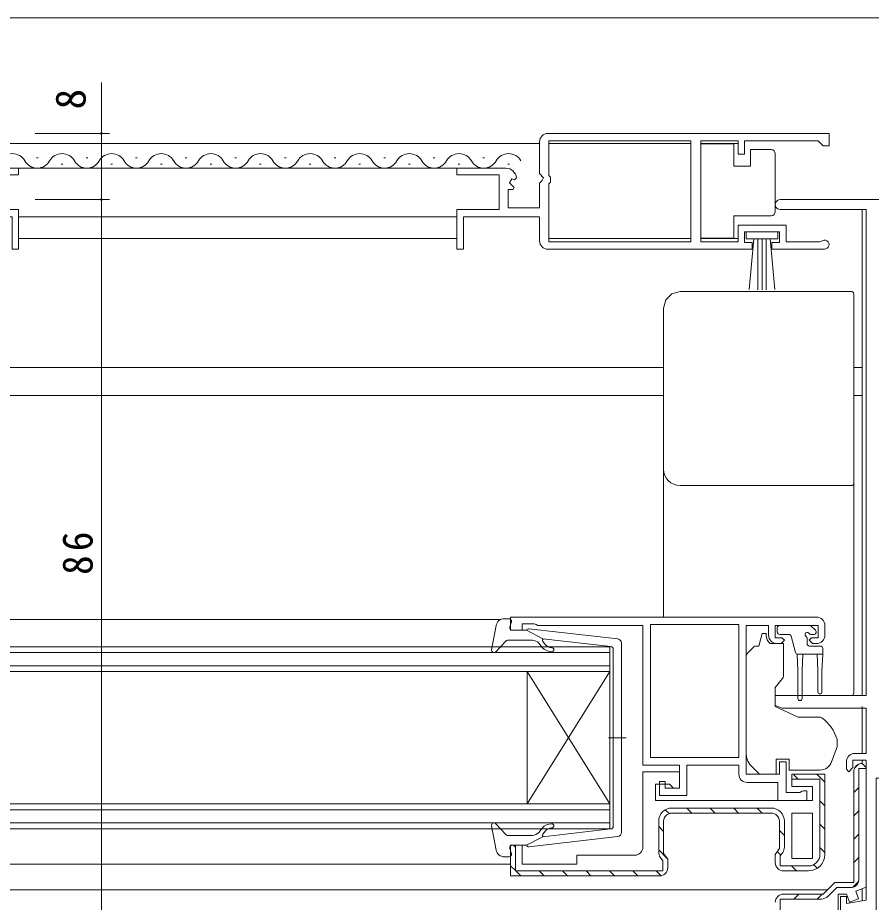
# Model space of a CAD drawing. Units: millimetres on the paper. Extents: x -420 to 373, y -297 to 267.
# Drawn here: x 125.4 to 228.6, y -125 to -18 of the extents above; entities that cross this region are included whole.
import ezdxf
from ezdxf.enums import TextEntityAlignment as Align

# ---------------------------------------------------------------- set-up
doc = ezdxf.new("R2010")
doc.units = ezdxf.units.MM
for name, color, linetype, lineweight in [('0-3_YKK_12', 2, 'Continuous', 9), ('0-5_YKK_D', 6, 'Continuous', 9), ('0-6_YKK_13', 4, 'Continuous', 9), ('0-7_YKK_11', 7, 'Continuous', 9)]:
    doc.layers.add(name, color=color, linetype=linetype, lineweight=lineweight)
doc.styles.add('ＭＳ ゴシック', font='')
doc.styles.get('ＭＳ ゴシック').set_extended_font_data('MS Gothic')

msp = doc.modelspace()

# ---------------------------------------------------------------- linework, layer by layer
at = {"layer": '0-3_YKK_12'}
for p, q in [((-119.031, -18.011), (272.969, -18.011)), ((115.469, -33.211), (188.469, -33.211)), ((189.569, -33.211), (206.769, -33.211)), ((207.969, -33.211), (212.469, -33.211)), ((127.616, -34.951), (127.816, -34.951)), ((133.616, -34.951), (133.816, -34.951)), ((139.616, -34.951), (139.816, -34.951)), ((145.616, -34.951), (145.816, -34.951)), ((151.616, -34.951), (151.816, -34.951)), ((157.616, -34.951), (157.816, -34.951)), ((163.616, -34.951), (163.816, -34.951)), ((169.616, -34.951), (169.816, -34.951)), ((175.616, -34.951), (175.816, -34.951)), ((181.616, -34.951), (181.816, -34.951)), ((119.565, -36.211), (184.374, -36.211)), ((130.616, -35.711), (130.816, -35.711)), ((136.616, -35.711), (136.816, -35.711)), ((142.616, -35.711), (142.816, -35.711)), ((148.616, -35.711), (148.816, -35.711)), ((154.616, -35.711), (154.816, -35.711)), ((160.616, -35.711), (160.816, -35.711)), ((166.616, -35.711), (166.816, -35.711)), ((172.616, -35.711), (172.816, -35.711)), ((178.616, -35.711), (178.816, -35.711)), ((184.616, -35.711), (184.816, -35.711)), ((227.469, -41.211), (227.469, -60.311)), ((125.469, -42.111), (178.469, -42.111)), ((125.469, -44.711), (178.469, -44.711)), ((189.569, -44.711), (206.769, -44.711)), ((207.969, -44.711), (212.469, -44.711)), ((100.969, -60.311), (203.469, -60.311)), ((226.469, -60.311), (227.469, -60.311)), ((227.469, -60.311), (227.469, -100.011)), ((100.969, -63.711), (203.469, -63.711)), ((226.469, -63.711), (227.469, -63.711)), ((95.571, -90.811), (183.763, -90.811)), ((82.469, -94.111), (196.969, -94.111)), ((196.969, -94.111), (196.969, -97.111)), ((196.969, -94.811), (82.469, -94.811)), ((82.469, -96.411), (196.969, -96.411)), ((196.969, -97.111), (82.469, -97.111)), ((196.969, -113.111), (186.969, -97.111)), ((196.969, -97.111), (186.969, -113.111)), ((186.969, -97.111), (186.969, -113.111)), ((196.969, -97.111), (196.969, -113.111)), ((227.469, -101.311), (227.469, -107.011)), ((227.469, -107.811), (227.469, -108.211)), ((82.469, -113.111), (196.969, -113.111)), ((196.969, -113.111), (196.969, -116.111)), ((196.969, -113.811), (82.469, -113.811)), ((82.469, -115.411), (196.969, -115.411)), ((196.969, -116.111), (82.469, -116.111)), ((94.469, -120.411), (184.969, -120.411)), ((-69.331, -123.511), (223.269, -123.511)), ((227.469, -123.371), (227.469, -124.834))]:
    msp.add_line(p, q, dxfattribs=at)
for centre, start, end in [((124.716, -36.17), 29.19936, 150.80063), ((130.716, -36.17), 29.19936, 150.80063), ((136.716, -36.17), 29.19936, 150.80063), ((142.716, -36.17), 29.19936, 150.80063), ((148.716, -36.169), 29.19936, 150.80063), ((154.716, -36.169), 29.19936, 150.80063), ((160.716, -36.169), 29.19936, 150.80063), ((166.716, -36.169), 29.19936, 150.80063), ((172.716, -36.169), 29.19936, 150.80063), ((178.716, -36.169), 29.19936, 150.80063), ((184.716, -36.169), 29.19936, 150.80063), ((127.716, -34.493), 209.19063, 330.80936), ((133.716, -34.493), 209.19063, 330.80936), ((139.716, -34.493), 209.19063, 330.80936), ((145.716, -34.493), 209.19063, 330.80936), ((151.716, -34.493), 209.19063, 330.80936), ((157.716, -34.493), 209.19063, 330.80936), ((163.716, -34.493), 209.19063, 330.80936), ((169.716, -34.493), 209.19063, 330.80936), ((175.716, -34.493), 209.19063, 330.80936), ((181.716, -34.493), 209.19063, 330.80936)]:
    msp.add_arc(centre, 1.718, start, end, dxfattribs=at)
at = {"layer": '0-5_YKK_D'}
for p, q in [((127.469, -32.011), (136.469, -32.011)), ((127.469, -40.011), (136.469, -40.011)), ((127.469, -40.011), (136.469, -40.011)), ((135.469, -40.011), (135.469, -126.011))]:
    msp.add_line(p, q, dxfattribs=at)
msp.add_lwpolyline([(135.469, -40.011), (135.469, -32.011), (135.469, -25.844)], dxfattribs=at)
for centre, start, end in [((135.469, -32.011), 90, 270), ((135.469, -32.011), 270, 90), ((135.469, -40.011), 90, 270), ((135.469, -40.011), 90, 270), ((135.469, -40.011), 270, 90), ((135.469, -40.011), 270, 90)]:
    msp.add_arc(centre, 0.106, start, end, dxfattribs=at)
at = {"layer": '0-6_YKK_13'}
for p, q in [((207.972, -33.261), (207.972, -44.661)), ((211.972, -33.261), (207.972, -33.261)), ((211.972, -35.961), (211.972, -33.261)), ((216.472, -33.961), (213.972, -33.961)), ((213.972, -33.961), (213.972, -35.961)), ((216.972, -34.961), (216.972, -34.461)), ((216.972, -40.961), (216.972, -34.961)), ((213.972, -35.961), (211.972, -35.961)), ((216.972, -41.461), (216.972, -40.961)), ((211.972, -41.961), (216.472, -41.961)), ((211.972, -44.661), (211.972, -41.961)), ((207.972, -44.661), (211.972, -44.661)), ((213.469, -43.911), (217.269, -43.911)), ((213.469, -44.761), (213.469, -43.911)), ((217.269, -44.761), (213.469, -44.761)), ((213.833, -50.888), (214.369, -44.761)), ((214.869, -44.761), (214.869, -50.911)), ((215.369, -44.761), (215.369, -50.911)), ((215.869, -44.761), (215.869, -50.911)), ((216.905, -50.888), (216.369, -44.761)), ((217.269, -43.911), (217.269, -44.761)), ((205.469, -51.149), (226.169, -51.149)), ((226.469, -51.449), (226.469, -52.712)), ((203.469, -54.412), (203.469, -53.152)), ((203.469, -73.277), (203.469, -72.611)), ((203.469, -78.706), (203.469, -73.277)), ((226.469, -74.311), (226.469, -74.975)), ((226.469, -74.975), (226.469, -78.558)), ((203.469, -90.511), (203.469, -78.706)), ((226.469, -78.558), (226.469, -99.627)), ((184.198, -90.711), (184.767, -90.711)), ((183.215, -91.529), (182.672, -94.457)), ((184.878, -91.731), (185.056, -91.092)), ((197.925, -93.16), (187.184, -91.913)), ((217.219, -91.811), (217.219, -92.311)), ((217.519, -91.511), (221.119, -91.511)), ((221.831, -92.099), (221.331, -91.599)), ((186.867, -92.111), (185.167, -92.111)), ((186.867, -92.111), (188.867, -93.125)), ((214.966, -94.011), (215.368, -92.511)), ((215.368, -92.511), (215.868, -92.511)), ((215.868, -92.511), (215.868, -92.711)), ((217.519, -92.611), (218.589, -92.611)), ((218.879, -92.834), (219.403, -94.789)), ((220.819, -93.072), (220.819, -93.711)), ((221.28, -92.611), (221.619, -92.611)), ((184.378, -93.409), (183.189, -94.713)), ((187.601, -93.311), (184.599, -93.311)), ((188.792, -94.176), (188.367, -93.669)), ((188.854, -93.471), (189.175, -93.854)), ((197.102, -94.081), (188.867, -93.125)), ((198.367, -116.566), (198.367, -93.657)), ((213.615, -94.865), (214.322, -94.158)), ((214.675, -94.011), (214.966, -94.011)), ((222.419, -94.011), (221.119, -94.011)), ((197.367, -94.379), (197.367, -105.111)), ((213.468, -106.077), (213.468, -95.218)), ((219.619, -95.002), (219.719, -97.011)), ((222.719, -95.011), (219.692, -95.011)), ((220.319, -95.011), (220.219, -97.011)), ((222.019, -95.011), (222.119, -97.011)), ((222.719, -95.011), (222.619, -97.011)), ((222.719, -95.011), (222.719, -94.311)), ((219.719, -100.361), (219.719, -97.011)), ((220.219, -100.361), (220.219, -97.011)), ((222.119, -97.011), (222.119, -99.561)), ((222.619, -97.011), (222.619, -99.561)), ((217.851, -97.959), (216.968, -99.011)), ((216.968, -99.011), (216.968, -101.311)), ((216.968, -100.011), (226.169, -100.011)), ((226.469, -99.627), (226.469, -99.711)), ((216.968, -101.311), (219.756, -102.611)), ((219.756, -102.611), (222.301, -102.611)), ((222.45, -102.634), (222.301, -102.611)), ((222.45, -102.634), (222.593, -102.706)), ((196.788, -105.111), (198.919, -105.111)), ((197.367, -115.844), (197.367, -105.111)), ((224.469, -105.435), (224.469, -106.038)), ((213.468, -107.083), (213.468, -106.077)), ((224.438, -106.209), (223.778, -108.025)), ((217.068, -107.712), (217.068, -109.512)), ((218.668, -109.012), (218.668, -108.012)), ((215.068, -109.512), (214.054, -108.498)), ((222.368, -109.012), (218.668, -109.012)), ((217.068, -109.512), (215.068, -109.512)), ((184.378, -116.813), (183.189, -115.509)), ((183.215, -118.694), (182.672, -115.766)), ((188.792, -116.047), (188.367, -116.554)), ((188.854, -116.752), (189.175, -116.369)), ((197.102, -116.142), (188.867, -117.098)), ((187.601, -116.911), (184.599, -116.911)), ((186.867, -118.111), (188.867, -117.098)), ((197.925, -117.063), (187.184, -118.309)), ((184.878, -118.492), (185.056, -119.131)), ((186.867, -118.111), (185.167, -118.111)), ((184.198, -119.511), (184.767, -119.511))]:
    msp.add_line(p, q, dxfattribs=at)
for points in [[(205.469, -51.149), (204.469, -51.417), (203.737, -52.15), (203.469, -53.152)], [(226.469, -51.449), (226.429, -51.299), (226.319, -51.189), (226.169, -51.149)], [(226.469, -52.712), (226.469, -52.865), (226.469, -53.026), (226.469, -53.237), (226.469, -53.489), (226.469, -53.775), (226.469, -54.405)], [(203.469, -72.611), (203.469, -63.511), (203.469, -54.412)], [(226.469, -54.405), (226.469, -60.105), (226.469, -66.361), (226.469, -72.617), (226.469, -73.246), (226.469, -73.531), (226.469, -73.785), (226.469, -73.995), (226.469, -74.157), (226.469, -74.311)], [(226.169, -74.61), (215.819, -74.604), (205.469, -74.609)], [(216.338, -93.711), (217.968, -93.711), (217.968, -97.638)], [(217.068, -107.712), (218.668, -107.712), (218.668, -108.012)]]:
    msp.add_lwpolyline(points, dxfattribs=at)
for centre, radius, start, end in [((216.472, -34.461), 0.5, 0, 90), ((216.472, -41.461), 0.5, 270, 359.99995), ((205.468, -72.61), 1.999, 180.03931, 270.03928), ((226.169, -74.311), 0.3, 269.96095, 359.96054), ((184.198, -91.711), 1, 90, 169.48785), ((184.767, -91.011), 0.3, 344.43463, 90), ((185.167, -91.811), 0.3, 164.43463, 270), ((187.15, -92.211), 0.3, 83.3791, 160.52878), ((217.519, -91.811), 0.3, 90, 180), ((221.119, -91.811), 0.3, 45, 90), ((217.168, -92.711), 1.3, 180, 230.28482), ((217.519, -92.311), 0.3, 180, 270), ((218.589, -92.911), 0.3, 15, 90), ((220.819, -92.611), 0.25, 33.05573, 236.94426), ((220.519, -93.072), 0.3, 0, 56.94426), ((221.28, -92.311), 0.3, 213.05573, 270), ((221.619, -92.311), 0.3, 270, 45), ((184.599, -93.611), 0.3, 90, 137.64468), ((187.601, -94.311), 1, 40, 90), ((189.007, -93.342), 0.2, 83.3791, 220), ((189.941, -93.211), 1, 220, 270), ((197.067, -94.379), 0.3, 0, 83.3791), ((197.867, -93.657), 0.5, 0, 83.3791), ((214.675, -94.511), 0.5, 90, 135), ((221.119, -93.711), 0.3, 180, 270), ((222.419, -94.311), 0.3, 0, 90), ((182.967, -94.511), 0.3, 169.48785, 317.64468), ((189.941, -93.211), 1.5, 220, 270), ((189.941, -94.461), 0.25, 270, 90), ((213.968, -95.218), 0.5, 135, 180), ((219.692, -94.711), 0.3, 195, 270), ((217.468, -97.638), 0.5, 320, 0), ((219.969, -100.361), 0.25, 180, 0), ((222.369, -99.561), 0.25, 180, 0), ((226.169, -99.711), 0.3, 269.9958, 359.996), ((219.669, -106.761), 5, 17.14621, 54.20462), ((223.969, -105.435), 0.5, 0, 17.14621), ((223.969, -106.038), 0.5, 339.99998, 0), ((215.468, -107.083), 2, 180, 198.31334), ((215.468, -107.083), 2, 198.31334, 225), ((222.368, -107.512), 1.5, 270, 339.99998), ((182.967, -115.711), 0.3, 42.3553, 190.51213), ((189.941, -117.011), 1.5, 90, 139.99998), ((189.941, -115.761), 0.25, 270, 90), ((187.601, -115.911), 1, 270, 319.99998), ((189.941, -117.011), 1, 90, 139.99998), ((197.067, -115.844), 0.3, 276.62088, 0), ((197.867, -116.566), 0.5, 276.62088, 0), ((184.599, -116.611), 0.3, 222.3553, 270), ((189.007, -116.88), 0.2, 139.99998, 276.62088), ((184.198, -118.511), 1, 190.51213, 270), ((185.167, -118.411), 0.3, 90, 195.56535), ((187.15, -118.011), 0.3, 199.47121, 276.62088), ((184.767, -119.211), 0.3, 270, 15.56535)]:
    msp.add_arc(centre, radius, start, end, dxfattribs=at)
at = {"layer": '0-7_YKK_11'}
for p, q in [((189.569, -32.911), (206.769, -32.911)), ((201.869, -107.511), (201.869, -91.411)), ((222.969, -92.711), (222.969, -91.511)), ((226.561, -108.792), (227.049, -108.304)), ((219.754, -110.111), (219.221, -109.577)), ((222.969, -110.498), (221.983, -109.511)), ((226.469, -111.712), (227.069, -111.112)), ((222.969, -113.326), (222.369, -112.726)), ((204.119, -114.275), (203.67, -113.825)), ((204.469, -113.611), (216.469, -113.611)), ((216.469, -114.211), (204.469, -114.211)), ((216.469, -114.211), (204.469, -114.211)), ((206.884, -114.211), (206.284, -113.611)), ((209.712, -114.211), (209.112, -113.611)), ((212.541, -114.211), (211.941, -113.611)), ((215.369, -114.211), (214.769, -113.611)), ((221.469, -114.211), (221.469, -119.711)), ((226.469, -114.541), (227.069, -113.941)), ((202.869, -118.94), (202.869, -115.211)), ((218.069, -115.211), (218.069, -118.34)), ((222.969, -116.154), (222.369, -115.554)), ((203.469, -116.453), (202.869, -115.853)), ((218.069, -116.911), (217.469, -116.311)), ((226.469, -117.369), (227.069, -116.769)), ((185.569, -118.352), (185.344, -118.127)), ((203.896, -119.709), (202.869, -118.682)), ((222.969, -118.983), (222.369, -118.383)), ((217.635, -119.306), (217.204, -118.875)), ((226.469, -120.198), (227.069, -119.598)), ((185.569, -121.181), (184.969, -120.581)), ((219.541, -121.211), (218.941, -120.611)), ((222.051, -120.893), (221.612, -120.455)), ((186.2, -121.811), (185.6, -121.211)), ((189.028, -121.811), (188.428, -121.211)), ((191.856, -121.811), (191.256, -121.211)), ((194.685, -121.811), (194.085, -121.211)), ((197.513, -121.811), (196.913, -121.211)), ((200.342, -121.811), (199.742, -121.211)), ((203.153, -121.794), (202.57, -121.211)), ((220.969, -121.211), (217.969, -121.211)), ((220.969, -121.211), (217.969, -121.211)), ((226.292, -123.203), (227.061, -122.435)), ((219.227, -124.611), (219.827, -124.011)), ((222.055, -124.611), (222.666, -124))]:
    msp.add_line(p, q, dxfattribs=at)
for points in [[(189.469, -32.011), (223.469, -32.011), (223.469, -33.511), (222.769, -33.511), (222.469, -33.211), (222.169, -32.911), (213.269, -32.911), (213.269, -34.511), (212.469, -34.511), (212.469, -32.911), (207.969, -32.911), (207.969, -45.111), (212.469, -45.111), (212.469, -43.111), (218.269, -43.111), (218.269, -45.111), (222.371, -45.111), (222.565, -45.041)], [(185.668, -37.393), (185.417, -37.605), (185.098, -37.519), (184.828, -37.987), (185.393, -38.553), (185.286, -38.811), (184.669, -38.811), (184.669, -41.011), (188.469, -41.011), (188.469, -38.011), (188.769, -37.711), (188.922, -37.383), (188.469, -36.843), (188.469, -33.011)], [(115.469, -45.011), (115.469, -42.111), (124.669, -42.111), (124.669, -46.011), (125.469, -46.011), (125.469, -41.211), (120.369, -41.211), (120.369, -37.011), (125.469, -37.011), (125.469, -36.211), (119.565, -36.211)], [(188.469, -45.011), (188.469, -42.111), (179.269, -42.111), (179.269, -46.011), (178.469, -46.011), (178.469, -41.211), (183.569, -41.211), (183.569, -37.011), (178.469, -37.011), (178.469, -36.211), (184.374, -36.211)], [(272.369, -53.011), (262.969, -53.011), (262.969, -40.011), (217.569, -40.011)], [(217.569, -41.211), (227.969, -41.211), (227.969, -100.011), (216.969, -100.011), (216.969, -101.211), (217.793, -101.511), (227.969, -101.511), (227.969, -107.011), (226.569, -107.011)], [(222.919, -46.011), (216.569, -46.011), (216.569, -45.211), (217.469, -45.211), (217.469, -43.911), (213.269, -43.911), (213.269, -45.211), (214.169, -45.211), (214.169, -46.011), (189.469, -46.011)], [(221.969, -90.511), (184.969, -90.511), (184.969, -92.111), (186.369, -92.111), (186.369, -91.311), (187.822, -91.311), (188.045, -91.411), (188.269, -91.511), (200.969, -91.511), (200.969, -108.411), (205.369, -108.411), (205.369, -111.211), (203.669, -111.211), (203.669, -110.411), (202.969, -110.411), (202.969, -112.111), (206.269, -112.111), (206.269, -108.411), (212.569, -108.411), (212.569, -109.511)], [(213.569, -110.511), (217.269, -110.511), (217.269, -112.711), (220.769, -112.711), (220.769, -111.511), (220.369, -111.511), (220.146, -111.611), (219.922, -111.711), (218.269, -111.711), (218.269, -108.011), (217.469, -108.011), (217.469, -109.511), (213.469, -109.511), (213.469, -91.511), (216.169, -91.511), (216.169, -92.711)], [(217.169, -93.711), (217.669, -93.711), (218.069, -93.311), (217.769, -93.011), (216.969, -93.011), (216.969, -91.511), (222.169, -91.511), (222.169, -93.011), (221.369, -93.011), (221.069, -93.311), (221.469, -93.711), (221.969, -93.711)], [(225.569, -108.011), (225.569, -108.911), (225.869, -109.211), (226.369, -108.711), (226.369, -107.811), (227.969, -107.811), (227.969, -124.746), (225.569, -125.169), (225.569, -124.311), (224.869, -124.311), (224.869, -126.011), (229.169, -126.011), (229.169, -110.011), (252.969, -110.011), (252.969, -101.011), (251.969, -101.011), (251.339, -102.103), (251.339, -103.011), (251.769, -103.011), (251.769, -108.811), (229.569, -108.811)], [(227.469, -108.211), (227.969, -108.711), (227.969, -123.189), (226.713, -123.646), (227.055, -124.585), (225.927, -124.996), (225.569, -124.011), (224.569, -124.011), (224.569, -126.011), (218.969, -126.011), (218.969, -139.511), (219.469, -139.511), (219.469, -141.011), (217.269, -141.011), (216.969, -140.711), (217.269, -141.011)], [(227.069, -122.311), (227.069, -108.811), (227.969, -108.811), (227.969, -108.711), (227.469, -108.211)], [(200.969, -118.311), (200.969, -109.211), (205.369, -109.211), (205.369, -111.211), (204.669, -111.211), (204.169, -110.711), (202.469, -110.711), (202.469, -112.711)], [(202.469, -112.711), (221.469, -112.711), (221.469, -111.011), (218.969, -111.011), (218.969, -109.511), (222.969, -109.511)], [(217.969, -124.011), (222.769, -124.011), (224.169, -122.611), (226.469, -122.611), (226.469, -109.211)], [(226.469, -109.211), (226.469, -122.611), (224.169, -122.611), (222.769, -124.011), (217.969, -124.011)], [(218.969, -109.511), (222.969, -109.511), (222.969, -119.211)], [(222.369, -119.211), (222.369, -110.111), (218.969, -110.111), (218.969, -109.511), (222.969, -109.511)], [(218.969, -109.511), (222.969, -109.511), (222.969, -119.211)], [(203.469, -115.211), (203.469, -119.097), (203.969, -119.811), (203.969, -120.811)], [(203.469, -115.211), (203.469, -119.097), (203.969, -119.811), (203.969, -120.811)], [(216.969, -120.211), (216.969, -119.211), (217.469, -118.497), (217.469, -115.211)], [(216.969, -120.211), (216.969, -119.211), (217.469, -118.497), (217.469, -115.211)], [(202.969, -121.811), (184.969, -121.811), (184.969, -118.111), (185.569, -118.111), (185.569, -121.211), (203.369, -121.211), (203.369, -120), (203.068, -119.571)], [(202.969, -121.811), (184.969, -121.811), (184.969, -118.111), (186.369, -118.111), (186.369, -120.411), (192.969, -120.411), (192.969, -119.311), (199.969, -119.311)], [(217.87, -118.971), (217.569, -119.401), (217.569, -120.611), (220.969, -120.611)], [(223.34, -124.289), (224.418, -123.211), (226.169, -123.211)], [(216.969, -140.711), (217.269, -141.011), (219.469, -141.011), (219.469, -140.411), (217.569, -140.411), (217.569, -124.611), (222.562, -124.611)]]:
    msp.add_lwpolyline(points, dxfattribs=at)
for points in [[(189.569, -32.911), (206.769, -32.911), (206.769, -45.111), (189.569, -45.111), (189.569, -38.111), (189.769, -37.911), (189.769, -37.311), (189.569, -37.111)], [(201.869, -107.511), (201.869, -91.411), (212.569, -91.411), (212.569, -107.511)], [(221.469, -114.211), (221.469, -119.711), (218.969, -119.711), (218.969, -114.211)]]:
    msp.add_lwpolyline(points, close=True, dxfattribs=at)
for centre, radius, start, end in [((189.469, -33.011), 1, 90, 179.99998), ((184.374, -37.511), 1.3, 5.2159, 90.00002), ((217.569, -40.611), 0.6, 89.99998, 270), ((222.919, -45.461), 0.55, 270.00002, 130.11917), ((189.469, -45.011), 1, 180, 269.99998), ((221.969, -91.511), 1, 0, 89.99998), ((217.169, -92.711), 1, 180, 269.99998), ((221.969, -92.711), 1, 270, 359.99998), ((226.569, -108.011), 1, 90, 179.99998), ((227.469, -109.211), 1, 90, 179.99998), ((227.469, -109.211), 1, 90, 179.99998), ((213.569, -109.511), 1, 180, 269.99998), ((204.469, -115.211), 1.6, 90, 179.99998), ((204.469, -115.211), 1, 90, 179.99998), ((204.469, -115.211), 1, 90, 179.99998), ((216.469, -115.211), 1.6, 0, 89.99998), ((216.469, -115.211), 1, 0, 89.99998), ((216.469, -115.211), 1, 0, 89.99998), ((199.969, -118.311), 1, 270, 359.99998), ((216.969, -118.34), 1.1, 324.99997, 359.99997), ((203.969, -118.94), 1.1, 180.00002, 215.00002), ((220.969, -119.211), 2, 270, 359.99998), ((220.969, -119.211), 1.4, 270, 359.99998), ((220.969, -119.211), 2, 270, 359.99998), ((202.969, -120.811), 1, 270, 359.99998), ((202.969, -120.811), 1, 270, 359.99998), ((217.969, -120.211), 1, 180, 269.99998), ((217.969, -120.211), 1, 180, 269.99998), ((226.169, -122.311), 0.9, 270, 359.99998), ((217.969, -125.011), 1, 90, 179.99998), ((217.969, -125.011), 1, 90, 179.99998), ((222.562, -123.511), 1.1, 270.00002, 315)]:
    msp.add_arc(centre, radius, start, end, dxfattribs=at)

# ---------------------------------------------------------------- texts
at = {"layer": '0-5_YKK_D', "color": 3, "style": 'ＭＳ ゴシック'}
msp.add_text('8', height=3.666, rotation=90, dxfattribs=at).set_placement((134.669, -29.111), align=Align.BOTTOM_LEFT)
at = {"layer": '0-5_YKK_D', "color": 3, "insert": (134.469, -85.411), "char_height": 3.666, "attachment_point": 7, "rotation": 90, "style": 'ＭＳ ゴシック'}
msp.add_mtext('\\T1.21;\\W0.95;86', dxfattribs=at)

doc.saveas('drawing.dxf')
